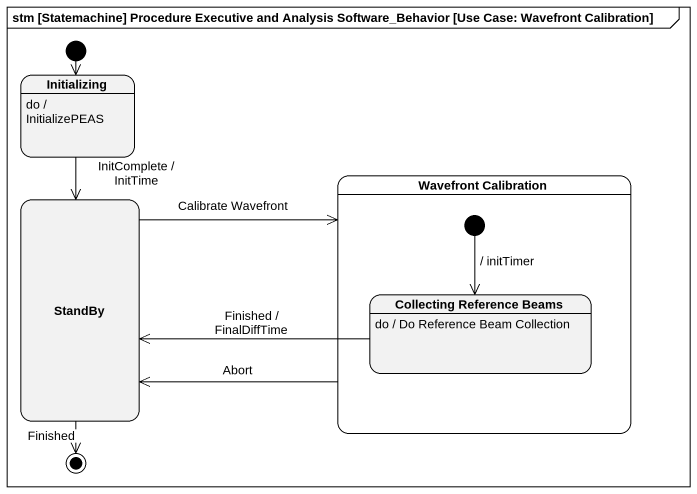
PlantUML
@startuml
mainframe stm [Statemachine] Procedure Executive and Analysis Software_Behavior [Use Case: Wavefront Calibration]
hide empty description
state Initializing
Initializing : do / InitializePEAS
state StandBy
state "Wavefront Calibration" as Wavefront_Calibration {
  state "Collecting Reference Beams" as Collecting_Reference_Beams
  Collecting_Reference_Beams : do / Do Reference Beam Collection
  [*] --> Collecting_Reference_Beams : / initTimer
}
[*] --> Initializing
Initializing --> StandBy : InitComplete / InitTime
StandBy -right-> Wavefront_Calibration : Calibrate Wavefront
Wavefront_Calibration -left-> StandBy : Abort
Collecting_Reference_Beams -left-> StandBy : Finished / FinalDiffTime
StandBy --> [*] : Finished
@enduml
